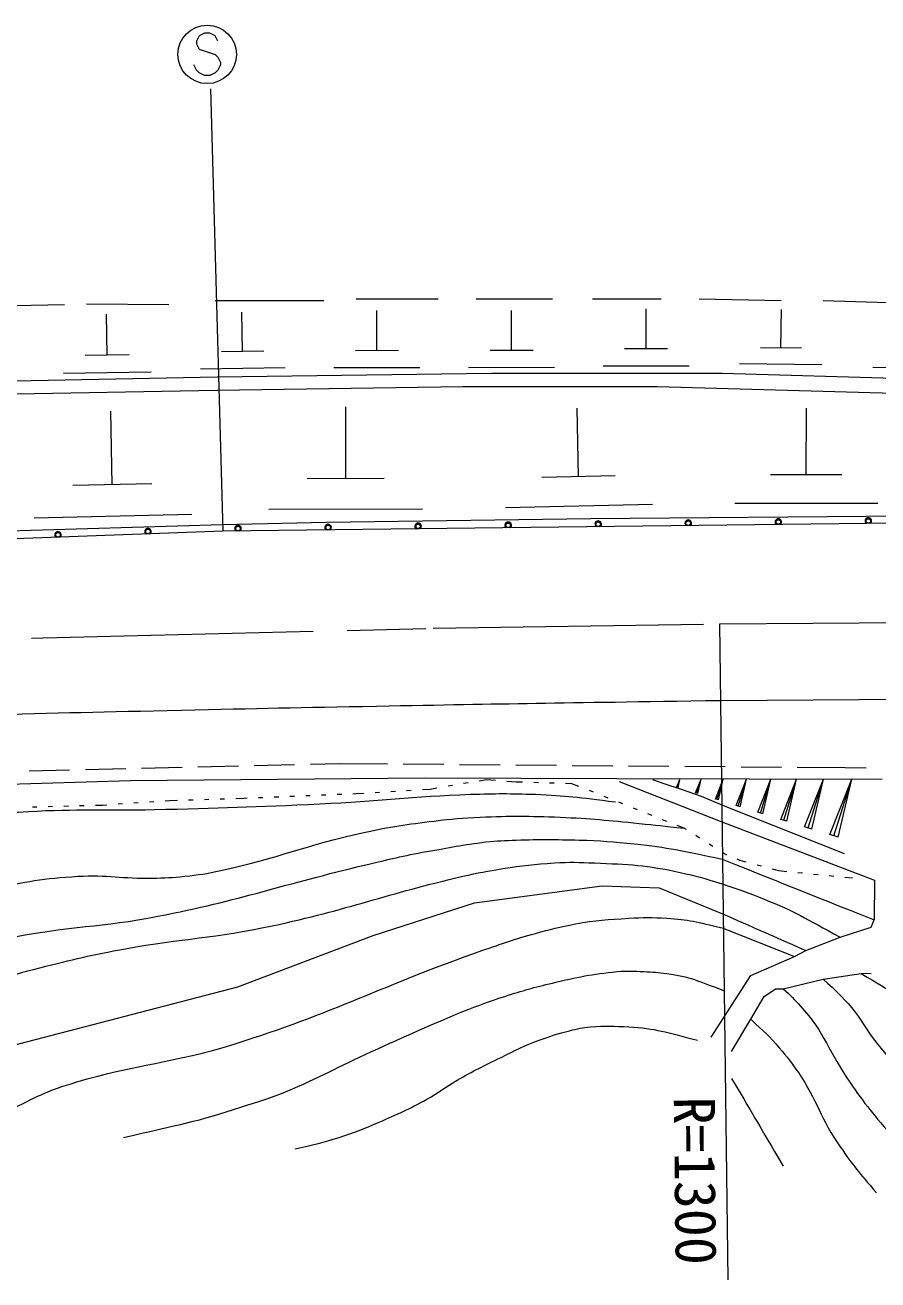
# Model space of a CAD drawing. Units: millimetres, scale not verified. Extents: x 40000 to 680000, y 20000 to 380000.
# Drawn here: x 183186 to 221068, y 263392 to 319127 of the extents above; entities that cross this region are included whole.
import ezdxf
from ezdxf.enums import TextEntityAlignment as Align

# ---------------------------------------------------------------- set-up
doc = ezdxf.new("R2010")
doc.units = ezdxf.units.MM
doc.header["$LTSCALE"] = 1000
doc.linetypes.add('CHAIN', pattern=[18.5, 12, -1.5, 3.5, -1.5])
for name, color, linetype, lineweight in [('M-BGD', 7, 'Continuous', 13), ('M-BMK', 2, 'CHAIN', 13), ('M-BMK-SRVR', 3, 'Continuous', 13), ('M-STR-STRC', 7, 'Continuous', 13), ('M-STR-STRD', 7, 'Continuous', 13)]:
    doc.layers.add(name, color=color, linetype=linetype, lineweight=lineweight)
doc.styles.add('ＭＳ ゴシック', font='')
doc.styles.get('ＭＳ ゴシック').set_extended_font_data('MS Gothic')

msp = doc.modelspace()

# ---------------------------------------------------------------- linework, layer by layer
at = {"layer": 'M-BGD'}
for p, q in [((180626, 306639), (184938, 306719)), ((185911, 306747), (189565, 306720)), ((191627, 306889), (196453, 306889)), ((197892, 306973), (201533, 306973)), ((203226, 306973), (204750, 306973)), ((204750, 306973), (206613, 306973)), ((208391, 306973), (211439, 306973)), ((213132, 306973), (216773, 306889)), ((218636, 306889), (221514, 306804)), ((186829, 304465), (186800, 306283)), ((192845, 304623), (192817, 306381)), ((198814, 304666), (198810, 306449)), ((204798, 304672), (204795, 306455)), ((210774, 304747), (210770, 306529)), ((216760, 304787), (216781, 306488)), ((187802, 304480), (185855, 304450)), ((193786, 304638), (191903, 304609)), ((199768, 304667), (197859, 304665)), ((205753, 304673), (203843, 304671)), ((211729, 304748), (209819, 304746)), ((217671, 304775), (215848, 304799)), ((194740, 303899), (190973, 303841)), ((200724, 303905), (196905, 303900)), ((206709, 303911), (202889, 303906)), ((212684, 303985), (208865, 303981)), ((218573, 304034), (214927, 304081)), ((224492, 303877), (220846, 303925)), ((170460, 303079), (191712, 303502)), ((188788, 303716), (184893, 303657)), ((191712, 303502), (203904, 303671)), ((203904, 303671), (214148, 303671)), ((214148, 303671), (231674, 303163)), ((172577, 302571), (191712, 302909)), ((191712, 302909), (202634, 303079)), ((202634, 303079), (211270, 303079)), ((211270, 303079), (231674, 302486)), ((197426, 298982), (197433, 302169)), ((207766, 299064), (207704, 302112)), ((217887, 299149), (217894, 302109)), ((187055, 298713), (186988, 301986)), ((188809, 298755), (185301, 298670)), ((199133, 298983), (195718, 298980)), ((209398, 299103), (206133, 299026)), ((219473, 299150), (216301, 299147)), ((211061, 297835), (204531, 297682)), ((221061, 297882), (214716, 297877)), ((190596, 297395), (183582, 297224)), ((200842, 297619), (194012, 297613)), ((208323, 297199), (196580, 297027)), ((231779, 297391), (208323, 297199)), ((191960, 296930), (177169, 296499)), ((196580, 297027), (191960, 296930)), ((183363, 286000), (185162, 286043)), ((185862, 286060), (187661, 286103)), ((188361, 286120), (190161, 286163)), ((190861, 286180), (192660, 286223)), ((193360, 286240), (195159, 286283)), ((195859, 286300), (197167, 286332)), ((197167, 286332), (199287, 286314)), ((199987, 286309), (201787, 286294)), ((202487, 286288), (204287, 286273)), ((204987, 286268), (206787, 286253)), ((207487, 286247), (209287, 286232)), ((209987, 286227), (211787, 286212)), ((212487, 286206), (214287, 286192)), ((214987, 286186), (216787, 286171)), ((217487, 286165), (219607, 286148)), ((219607, 286148), (220541, 286144)), ((173193, 285144), (187865, 285570)), ((187865, 285570), (200938, 285697)), ((200938, 285697), (209464, 285660)), ((202861, 285467), (202664, 285434)), ((203662, 285603), (203354, 285551)), ((204081, 285572), (203662, 285603)), ((204999, 285505), (204580, 285535)), ((205288, 285496), (204999, 285505)), ((205987, 285476), (205787, 285482)), ((206687, 285455), (206487, 285461)), ((207475, 285432), (207187, 285441)), ((207788, 285308), (207475, 285432)), ((209464, 285660), (221260, 285637)), ((209570, 285534), (214064, 283775)), ((211055, 285624), (211610, 285426)), ((211610, 285426), (212380, 285180)), ((212137, 285286), (212271, 285625)), ((212163, 285278), (212271, 285625)), ((212189, 285270), (212271, 285625)), ((212973, 285026), (213211, 285627)), ((213019, 285011), (213211, 285627)), ((213065, 284997), (213211, 285627)), ((213850, 284752), (214197, 285628)), ((213917, 284731), (214197, 285628)), ((213984, 284711), (214197, 285628)), ((214770, 284466), (215231, 285629)), ((214860, 284438), (215231, 285629)), ((214949, 284410), (215231, 285629)), ((215736, 284165), (216317, 285631)), ((215849, 284129), (216317, 285631)), ((215961, 284094), (216317, 285631)), ((216749, 283849), (217456, 285632)), ((216886, 283806), (217456, 285632)), ((217023, 283763), (217456, 285632)), ((217813, 283517), (218651, 285634)), ((217975, 283467), (218651, 285634)), ((218138, 283416), (218651, 285634)), ((218928, 283169), (219905, 285636)), ((219118, 283110), (219905, 285636)), ((219307, 283051), (219905, 285636)), ((193752, 284811), (193552, 284803)), ((194451, 284839), (194251, 284831)), ((195150, 284868), (194951, 284860)), ((195850, 284896), (195650, 284888)), ((196549, 284924), (196349, 284916)), ((197249, 284953), (197049, 284945)), ((197894, 284979), (197748, 284973)), ((198236, 285000), (197894, 284979)), ((198935, 285043), (198736, 285031)), ((199634, 285086), (199434, 285074)), ((200332, 285129), (200133, 285117)), ((201174, 285181), (200832, 285160)), ((201481, 285233), (201174, 285181)), ((202171, 285350), (201974, 285317)), ((208438, 285050), (208253, 285124)), ((209089, 284792), (208903, 284866)), ((212189, 285270), (212137, 285286)), ((212380, 285180), (213217, 284875)), ((212380, 285180), (213217, 284875)), ((213065, 284997), (212973, 285026)), ((213217, 284875), (214233, 284452)), ((183708, 284394), (183508, 284389)), ((184408, 284412), (184208, 284407)), ((185108, 284430), (184908, 284425)), ((185808, 284449), (185608, 284444)), ((186633, 284470), (186307, 284462)), ((186816, 284483), (186633, 284470)), ((187514, 284531), (187315, 284517)), ((188213, 284579), (188013, 284565)), ((188911, 284626), (188712, 284613)), ((189593, 284673), (189410, 284661)), ((189950, 284684), (189593, 284673)), ((190650, 284706), (190450, 284700)), ((191350, 284728), (191150, 284722)), ((192049, 284750), (191849, 284744)), ((192906, 284777), (192549, 284766)), ((193052, 284783), (192906, 284777)), ((209740, 284534), (209554, 284608)), ((210390, 284276), (210205, 284350)), ((213984, 284711), (213850, 284752)), ((214233, 284452), (219567, 282335)), ((214949, 284410), (214770, 284466)), ((211041, 284018), (210855, 284091)), ((211692, 283760), (211506, 283833)), ((214064, 283775), (220922, 281150)), ((215961, 284094), (215736, 284165)), ((217023, 283763), (216749, 283849)), ((212469, 283451), (212157, 283575)), ((212559, 283394), (212469, 283451)), ((218138, 283416), (217813, 283517)), ((219307, 283051), (218928, 283169)), ((213148, 283016), (212980, 283124)), ((213738, 282638), (213569, 282746)), ((214248, 282311), (214159, 282369)), ((214359, 282265), (214248, 282311)), ((214932, 282028), (214821, 282074)), ((215223, 281949), (214932, 282028)), ((215899, 281767), (215706, 281819)), ((216672, 281558), (216382, 281637)), ((217016, 281524), (216672, 281558)), ((217712, 281455), (217513, 281475)), ((218409, 281386), (218210, 281406)), ((219106, 281317), (218906, 281337)), ((219946, 281234), (219603, 281268)), ((220922, 281150), (220909, 279379)), ((203142, 280134), (208814, 280896)), ((208814, 280896), (211354, 280811)), ((211354, 280811), (214233, 279626)), ((198654, 278695), (203142, 280134)), ((220771, 279066), (220909, 279379)), ((192643, 276409), (198654, 278695)), ((214148, 279033), (217366, 277763)), ((219398, 278610), (220771, 279066)), ((217874, 278017), (219398, 278610)), ((215418, 276917), (217366, 277763)), ((217366, 277763), (217874, 278017)), ((213656, 274174), (215418, 276917)), ((216858, 276324), (218636, 276747)), ((218636, 276747), (220329, 277001)), ((220769, 276992), (220329, 277001)), ((182568, 273784), (192643, 276409)), ((215418, 274969), (216011, 275985)), ((216011, 275985), (216519, 276324)), ((216519, 276324), (216858, 276324)), ((214572, 273530), (215418, 274969))]:
    msp.add_line(p, q, dxfattribs=at)
msp.add_lwpolyline([(353518, 298401), (353138, 298074), (298827, 297664), (279542, 297551), (265164, 297406), (240538, 297223), (226798, 297070), (191968, 296652), (164218, 295621), (149559, 294895), (139689, 294277), (124307, 293186), (112380, 292214), (101026, 291188), (88408, 289938), (88086, 290254)], dxfattribs=at)
for centre in [(212643, 297005), (212643, 297005), (212643, 297005), (212643, 297005), (216643, 297053), (216643, 297053), (216643, 297053), (216643, 297053), (220643, 297101), (220643, 297101), (220643, 297101), (220643, 297101), (184647, 296485), (184647, 296485), (184647, 296485), (184647, 296485), (188645, 296633), (188645, 296633), (188645, 296633), (188645, 296633), (192645, 296765), (192645, 296765), (192645, 296765), (192645, 296765), (196645, 296813), (196645, 296813), (196645, 296813), (196645, 296813), (200644, 296861), (200644, 296861), (200644, 296861), (200644, 296861), (204644, 296909), (204644, 296909), (204644, 296909), (204644, 296909), (208644, 296957), (208644, 296957), (208644, 296957), (208644, 296957)]:
    msp.add_circle(centre, 100, dxfattribs=at)
for centre, radius, start, end in [((208644, 296957), 145, 314.2904, 227.0847), ((208644, 296957), 116, 295.841, 245.5341), ((212643, 297005), 145, 314.2904, 227.0847), ((212643, 297005), 116, 295.841, 245.5341), ((216643, 297053), 145, 314.2904, 227.0847), ((216643, 297053), 116, 295.841, 245.5341), ((220643, 297101), 145, 314.2904, 227.0847), ((220643, 297101), 116, 295.841, 245.5341), ((184647, 296485), 145, 315.7303, 228.5246), ((184647, 296485), 116, 297.281, 246.974), ((188645, 296633), 145, 315.7303, 228.5246), ((188645, 296633), 116, 297.281, 246.974), ((192645, 296765), 145, 314.2904, 227.0847), ((192645, 296765), 116, 295.841, 245.5341), ((196645, 296813), 145, 314.2904, 227.0847), ((196645, 296813), 116, 295.841, 245.5341), ((200644, 296861), 145, 314.2904, 227.0847), ((200644, 296861), 116, 295.841, 245.5341), ((204644, 296909), 145, 314.2904, 227.0847), ((204644, 296909), 116, 295.841, 245.5341)]:
    msp.add_arc(centre, radius, start, end, dxfattribs=at)
for points, knots in [([(176810, 282843), (178297, 283403), (178789, 283596), (180112, 283859), (181352, 284106), (182068, 284126), (183330, 284198), (185509, 284323), (186735, 284231), (188918, 284283), (191796, 284351), (193408, 284401), (196284, 284537), (198899, 284660), (200356, 284874), (202972, 284960), (204096, 284997), (204727, 285004), (205851, 284960), (207245, 284905), (207729, 284833), (209407, 284621)], [0, 0, 0, 0, 1, 1, 1, 2, 2, 2, 3, 3, 3, 4, 4, 4, 5, 5, 5, 6, 6, 6, 7, 7, 7, 7]), ([(177064, 278949), (178301, 279503), (178645, 279667), (179689, 280049), (180475, 280337), (180910, 280520), (181721, 280727), (183180, 281099), (184028, 281228), (185531, 281319), (186819, 281397), (187543, 281214), (188833, 281235), (189396, 281244), (189712, 281261), (190272, 281319), (190905, 281386), (191260, 281437), (191881, 281573), (194388, 282123), (195725, 282713), (198231, 283267), (199441, 283534), (200133, 283625), (201364, 283775), (202154, 283871), (202600, 283907), (203396, 283944), (204783, 284009), (205564, 283999), (206952, 283944), (208325, 283890), (209091, 283803), (210458, 283668), (211244, 283590), (211499, 283565), (212469, 283451)], [0, 0, 0, 0, 1, 1, 1, 2, 2, 2, 3, 3, 3, 4, 4, 4, 5, 5, 5, 6, 6, 6, 7, 7, 7, 8, 8, 8, 9, 9, 9, 10, 10, 10, 11, 11, 11, 12, 12, 12, 12]), ([(177318, 276324), (178487, 277006), (178826, 277233), (179858, 277679), (180445, 277932), (180777, 278069), (181382, 278271), (181869, 278434), (182149, 278508), (182652, 278610), (185141, 279114), (186594, 279057), (189087, 279541), (192733, 280249), (194700, 280979), (198316, 281827), (199370, 282075), (199958, 282230), (201025, 282420), (202047, 282602), (202619, 282720), (203650, 282843), (204176, 282906), (204475, 282908), (205004, 282928), (206095, 282969), (206707, 282954), (207798, 282928), (208759, 282905), (209297, 282857), (210254, 282759), (211790, 282600), (212321, 282462), (214148, 282081)], [0, 0, 0, 0, 1, 1, 1, 2, 2, 2, 3, 3, 3, 4, 4, 4, 5, 5, 5, 6, 6, 6, 7, 7, 7, 8, 8, 8, 9, 9, 9, 10, 10, 10, 11, 11, 11, 11]), ([(177572, 273530), (178244, 274191), (178425, 274382), (179012, 274885), (179369, 275190), (179553, 275384), (179943, 275647), (180324, 275903), (180553, 276025), (180959, 276239), (181312, 276426), (181515, 276525), (181890, 276663), (182636, 276938), (183066, 277063), (183838, 277255), (185317, 277625), (186147, 277831), (187648, 278102), (190184, 278560), (191647, 278578), (194167, 279118), (197508, 279834), (199304, 280552), (202634, 281319), (203323, 281478), (203714, 281543), (204412, 281658), (205298, 281804), (205801, 281849), (206698, 281912), (207390, 281960), (207782, 281941), (208476, 281912), (209972, 281850), (210825, 281820), (212286, 281489), (213021, 281322), (213295, 281260), (214148, 280981)], [0, 0, 0, 0, 1, 1, 1, 2, 2, 2, 3, 3, 3, 4, 4, 4, 5, 5, 5, 6, 6, 6, 7, 7, 7, 8, 8, 8, 9, 9, 9, 10, 10, 10, 11, 11, 11, 12, 12, 12, 13, 13, 13, 13]), ([(214148, 280981), (215036, 280694), (215293, 280592), (216011, 280303), (217384, 279753), (217835, 279465), (219398, 278610)], [0, 0, 0, 0, 1, 1, 1, 2, 2, 2, 2]), ([(181467, 270313), (181933, 270609), (182080, 270684), (182483, 270905), (183587, 271511), (184240, 271815), (185446, 272175), (188151, 272984), (189779, 273025), (192474, 273869), (196858, 275242), (199144, 276499), (203480, 278017), (204398, 278339), (204912, 278525), (205851, 278779), (206540, 278966), (206927, 279073), (207629, 279203), (208545, 279372), (209070, 279397), (210000, 279457), (210660, 279499), (211033, 279497), (211693, 279457), (212664, 279398), (213024, 279291), (214148, 279033)], [0, 0, 0, 0, 1, 1, 1, 2, 2, 2, 3, 3, 3, 4, 4, 4, 5, 5, 5, 6, 6, 6, 7, 7, 7, 8, 8, 8, 9, 9, 9, 9]), ([(187563, 269720), (190073, 270298), (190800, 270415), (192812, 271075), (193578, 271325), (194017, 271442), (194760, 271752), (196275, 272385), (197073, 272853), (198570, 273530), (200148, 274244), (201026, 274662), (202634, 275308), (203352, 275597), (203760, 275746), (204496, 275985), (205313, 276251), (205778, 276380), (206613, 276578), (207724, 276841), (208355, 276983), (209492, 277086), (209953, 277128), (210214, 277105), (210677, 277086), (211075, 277070), (211298, 277053), (211693, 277001), (212720, 276867), (213096, 276664), (214233, 276239)], [0, 0, 0, 0, 1, 1, 1, 2, 2, 2, 3, 3, 3, 4, 4, 4, 5, 5, 5, 6, 6, 6, 7, 7, 7, 8, 8, 8, 9, 9, 9, 10, 10, 10, 10]), ([(218636, 276747), (219255, 276192), (219454, 276015), (219906, 275477), (220348, 274950), (220493, 274577), (220922, 274038), (221739, 273010), (222204, 272435), (223123, 271498), (223664, 270947), (223980, 270650), (224562, 270143), (225236, 269556), (225611, 269220), (226340, 268704), (227416, 267944), (227896, 267756), (229304, 267095)], [0, 0, 0, 0, 1, 1, 1, 2, 2, 2, 3, 3, 3, 4, 4, 4, 5, 5, 5, 6, 6, 6, 6]), ([(220329, 277001), (221105, 276542), (221329, 276411), (221938, 275985), (222518, 275580), (222835, 275340), (223377, 274885), (224685, 273787), (225160, 272883), (226510, 271837), (227017, 271443), (227310, 271229), (227864, 270905), (228708, 270413), (229172, 270115), (230066, 269720), (230583, 269492), (230883, 269387), (231420, 269212), (232008, 269021), (232343, 268932), (232944, 268789), (233891, 268563), (234438, 268518), (235400, 268365), (238257, 267913), (239243, 267891), (242766, 267603)], [0, 0, 0, 0, 1, 1, 1, 2, 2, 2, 3, 3, 3, 4, 4, 4, 5, 5, 5, 6, 6, 6, 7, 7, 7, 8, 8, 8, 9, 9, 9, 9]), ([(216858, 276324), (217229, 275999), (217333, 275870), (217620, 275562), (218695, 274407), (218913, 273466), (219821, 272175), (220175, 271672), (220363, 271382), (220752, 270905), (221197, 270361), (221447, 270054), (221938, 269551), (222444, 269031), (222746, 268757), (223292, 268281), (223647, 267972), (223836, 267785), (224224, 267519), (224687, 267200), (224892, 267116), (225494, 266841)], [0, 0, 0, 0, 1, 1, 1, 2, 2, 2, 3, 3, 3, 4, 4, 4, 5, 5, 5, 6, 6, 6, 7, 7, 7, 7]), ([(215418, 274969), (216037, 274400), (216232, 274233), (216688, 273699), (217041, 273287), (217230, 273047), (217535, 272599), (218369, 271375), (218545, 270507), (219398, 269297), (219981, 268469), (220213, 268171), (221006, 267265)], [0, 0, 0, 0, 1, 1, 1, 2, 2, 2, 3, 3, 3, 4, 4, 4, 4]), ([(195183, 269212), (196109, 269419), (196382, 269479), (197130, 269720), (197838, 269948), (198227, 270100), (198908, 270397), (199749, 270764), (200226, 270964), (201025, 271413), (201569, 271719), (201840, 271947), (202380, 272260), (203122, 272691), (203555, 272901), (204327, 273276), (204979, 273593), (205340, 273788), (206020, 274038), (206541, 274229), (206837, 274326), (207375, 274461), (207734, 274551), (207938, 274599), (208306, 274631), (208965, 274688), (209339, 274668), (210000, 274631), (211211, 274562), (211665, 274396), (213048, 274038)], [0, 0, 0, 0, 1, 1, 1, 2, 2, 2, 3, 3, 3, 4, 4, 4, 5, 5, 5, 6, 6, 6, 7, 7, 7, 8, 8, 8, 9, 9, 9, 10, 10, 10, 10])]:
    msp.add_open_spline(points, degree=3, knots=knots, dxfattribs=at)
for points in [[(214148, 282081), (217529, 280730), (217529, 280730), (220909, 279379)], [(214233, 279626), (216053, 278822), (216053, 278822), (217874, 278017)], [(214572, 272345), (215715, 270397), (215715, 270397), (216858, 268450)]]:
    msp.add_open_spline(points, degree=3, dxfattribs=at)
at = {"layer": 'M-BMK'}
for p, q in [((214050, 292529), (260444, 292921)), ((183990, 291910), (201319, 292333)), ((201319, 292333), (214050, 292529)), ((169976, 291419), (183990, 291910))]:
    msp.add_line(p, q, dxfattribs=at)
at = {"layer": 'M-BMK-SRVR'}
msp.add_line((214414, 263392), (214050, 292529), dxfattribs=at)
at = {"layer": 'M-STR-STRC'}
for p, q in [((190921, 318655), (190802, 318418)), ((190802, 318418), (190802, 318300)), ((190802, 318300), (190921, 318064)), ((191157, 318773), (190921, 318655)), ((191393, 318773), (191157, 318773)), ((191630, 318655), (191393, 318773)), ((191748, 318418), (191630, 318655)), ((190921, 318064), (191630, 317827)), ((191630, 317827), (191748, 317709)), ((191748, 317709), (191866, 317473)), ((190802, 317118), (190684, 317355)), ((191866, 317355), (191748, 317118)), ((191866, 317473), (191866, 317355)), ((190921, 317000), (190802, 317118)), ((191157, 316882), (190921, 317000)), ((191393, 316882), (191157, 316882)), ((191630, 317000), (191393, 316882)), ((191748, 317118), (191630, 317000)), ((191420, 316294), (191968, 296652))]:
    msp.add_line(p, q, dxfattribs=at)
msp.add_circle((191275, 317827), 1300, dxfattribs=at)
at = {"layer": 'M-STR-STRD'}
msp.add_line((283336, 289610), (214093, 289118), dxfattribs=at)
msp.add_open_spline([(214093, 289118), (206643, 289003), (204769, 288979), (198793, 288864), (195408, 288799), (193512, 288764), (190128, 288687), (186656, 288608), (184711, 288567), (181239, 288470), (177920, 288377), (176061, 288325), (172743, 288196), (170281, 288101), (168902, 288029), (166441, 287916), (163214, 287768), (161406, 287692), (158181, 287525), (153950, 287307), (151581, 287165), (147352, 286915), (143673, 286698), (141611, 286583), (137933, 286340), (133906, 286074), (132634, 285977), (127628, 285600)], degree=3, knots=[0, 0, 0, 0, 1, 1, 1, 2, 2, 2, 3, 3, 3, 4, 4, 4, 5, 5, 5, 6, 6, 6, 7, 7, 7, 8, 8, 8, 9, 9, 9, 9], dxfattribs=at)

# ---------------------------------------------------------------- texts
at = {"layer": 'M-BMK-SRVR', "style": 'ＭＳ ゴシック'}
msp.add_text('R=1300', height=1833, rotation=270.715, dxfattribs=at).set_placement((212916, 271539), align=Align.MIDDLE_LEFT)

doc.saveas('drawing.dxf')
